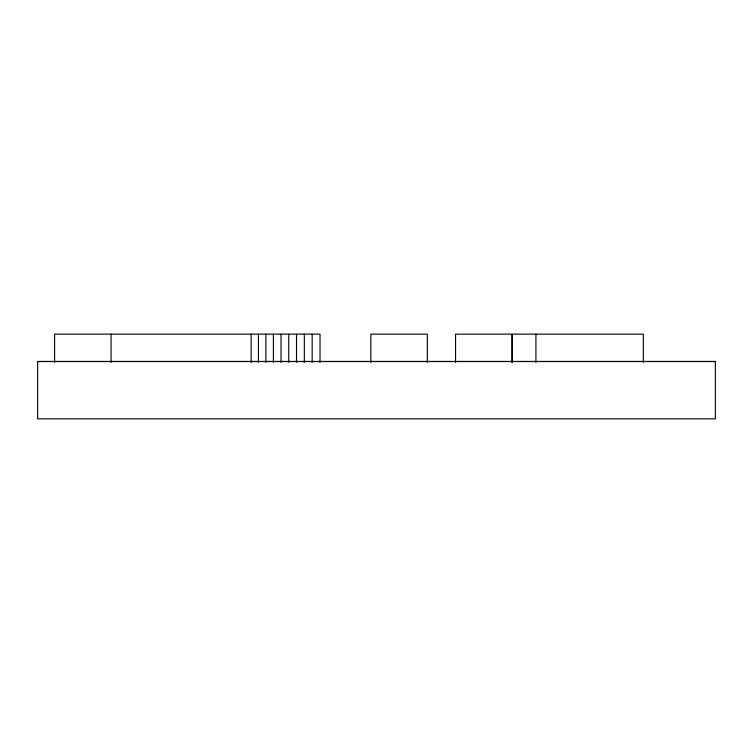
<?xml version="1.0" encoding="UTF-8"?>
<svg xmlns="http://www.w3.org/2000/svg" width="753" height="753" viewBox="0 0 753 753"><rect width="100%" height="100%" fill="white"/><g stroke="black" fill="none" stroke-linecap="round" stroke-linejoin="round"><path stroke-width="1.13" d="M37.65 361.525L715.35 361.525M643.344 362.381L643.344 334.144L512.238 334.144L512.238 362.381M535.929 334.144L535.929 362.381M512.04 362.381L512.04 334.144L455.565 334.144L455.565 362.381M427.327 362.381L427.327 334.144L370.853 334.144L370.853 362.381M320.025 362.381L320.025 334.144L54.593 334.144L54.593 362.381M312.175 334.144L312.175 362.381M304.334 334.144L304.334 362.381M296.522 334.144L296.522 362.381M288.757 334.144L288.757 362.381M281.038 334.144L281.038 362.381M273.405 334.144L273.405 362.381M265.865 334.144L265.865 362.381M258.439 334.144L258.439 362.381M251.135 334.144L251.135 362.381M111.068 334.144L111.068 362.381M715.35 361.468L37.65 361.468L37.65 418.856L715.35 418.856L715.35 361.468"/></g></svg>
